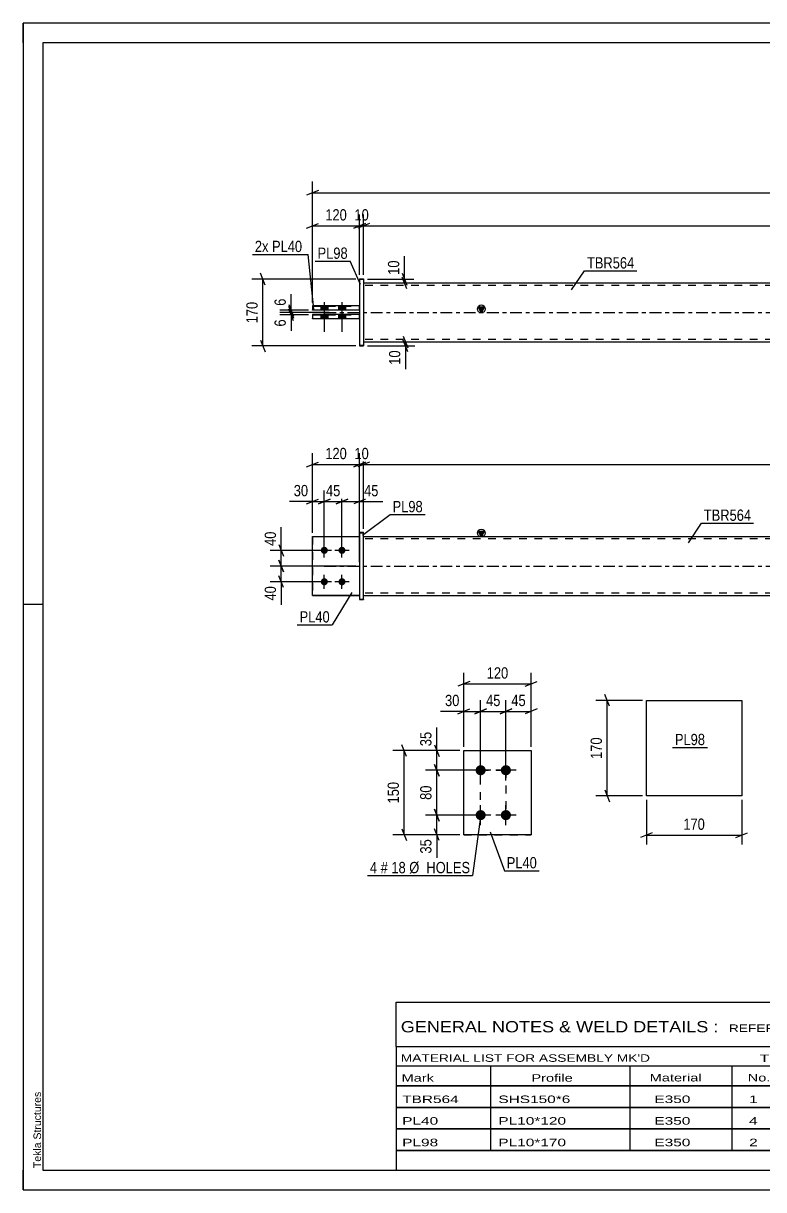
# Model space of a CAD drawing. Header units: millimetres. Extents: x 0 to 420, y 0 to 297.
# Drawn here: x 0 to 188.6, y 0 to 297 of the extents above; entities that cross this region are included whole.
import ezdxf

# ---------------------------------------------------------------- set-up
doc = ezdxf.new("R2010")
doc.units = ezdxf.units.MM
doc.linetypes.add('DXK_LINE_DOT2', pattern=[3.9198, 1.9599, -1.9599])
doc.linetypes.add('DXK_LINE_DOT3', pattern=[5.9187, 2.979, -0.9799, 0.9799, -0.9799])
doc.styles.add('Arial', font='ARIAL.TTF', dxfattribs={"height": 0.2})
doc.styles.add('Arial Narrow', font='ARIALN.TTF', dxfattribs={"height": 0.2})

# ---------------------------------------------------------------- blocks, each defined once
blk = doc.blocks.new('Unknown-582665243-1163')
at = {"color": 5, "linetype": 'Continuous'}
for p, q in [((420, 297), (0, 297)), ((0, 297), (0, 0)), ((0, 292), (0, 297)), ((415, 292), (5, 292)), ((5, 292), (5, 5)), ((5, 149), (0, 149)), ((0, 0), (0, 5)), ((5, 5), (415, 5)), ((0, 0), (420, 0))]:
    blk.add_line(p, q, dxfattribs=at)
at = {"color": 174, "linetype": 'Continuous', "style": 'Arial'}
blk.add_text('Tekla Structures', height=1.9102, rotation=90, dxfattribs=at).set_placement((4.5, 5.5))
blk = doc.blocks.new('Part-582665243-3166 - 3165')
at = {"color": 2, "linetype": 'Continuous'}
for p, q in [((158.71, 124.58), (182.99, 124.58)), ((158.71, 100.29), (158.71, 124.58)), ((182.99, 124.58), (182.99, 100.29)), ((182.99, 100.29), (158.71, 100.29))]:
    blk.add_line(p, q, dxfattribs=at)
blk = doc.blocks.new('Bolt-582665243-1736 - 1733')
at = {"linetype": 'Continuous'}
for points in [[(76.67, 161.9), (76.48, 161.92), (76.3, 161.98), (76.14, 162.08), (76, 162.2), (75.89, 162.35), (75.81, 162.53), (75.77, 162.71), (75.77, 162.9), (75.81, 163.08), (75.89, 163.25), (76, 163.41), (76.14, 163.53), (76.3, 163.63), (76.48, 163.68), (76.67, 163.7), (76.85, 163.68), (77.03, 163.63), (77.19, 163.53), (77.33, 163.41), (77.44, 163.25), (77.52, 163.08), (77.56, 162.9), (77.56, 162.71), (77.52, 162.53), (77.44, 162.35), (77.33, 162.2), (77.19, 162.08), (77.03, 161.98), (76.85, 161.92)], [(81.17, 161.9), (80.98, 161.92), (80.8, 161.98), (80.64, 162.08), (80.5, 162.2), (80.39, 162.35), (80.31, 162.53), (80.27, 162.71), (80.27, 162.9), (80.31, 163.08), (80.39, 163.25), (80.5, 163.41), (80.64, 163.53), (80.8, 163.63), (80.98, 163.68), (81.17, 163.7), (81.35, 163.68), (81.53, 163.63), (81.69, 163.53), (81.83, 163.41), (81.94, 163.25), (82.02, 163.08), (82.06, 162.9), (82.06, 162.71), (82.02, 162.53), (81.94, 162.35), (81.83, 162.2), (81.69, 162.08), (81.53, 161.98), (81.35, 161.92)], [(76.67, 153.9), (76.48, 153.92), (76.3, 153.98), (76.14, 154.08), (76, 154.2), (75.89, 154.35), (75.81, 154.53), (75.77, 154.71), (75.77, 154.9), (75.81, 155.08), (75.89, 155.25), (76, 155.41), (76.14, 155.53), (76.3, 155.63), (76.48, 155.68), (76.67, 155.7), (76.85, 155.68), (77.03, 155.63), (77.19, 155.53), (77.33, 155.41), (77.44, 155.25), (77.52, 155.08), (77.56, 154.9), (77.56, 154.71), (77.52, 154.53), (77.44, 154.35), (77.33, 154.2), (77.19, 154.08), (77.03, 153.98), (76.85, 153.92)], [(81.17, 153.9), (80.98, 153.92), (80.8, 153.98), (80.64, 154.08), (80.5, 154.2), (80.39, 154.35), (80.31, 154.53), (80.27, 154.71), (80.27, 154.9), (80.31, 155.08), (80.39, 155.25), (80.5, 155.41), (80.64, 155.53), (80.8, 155.63), (80.98, 155.68), (81.17, 155.7), (81.35, 155.68), (81.53, 155.63), (81.69, 155.53), (81.83, 155.41), (81.94, 155.25), (82.02, 155.08), (82.06, 154.9), (82.06, 154.71), (82.02, 154.53), (81.94, 154.35), (81.83, 154.2), (81.69, 154.08), (81.53, 153.98), (81.35, 153.92)]]:
    blk.add_hatch(color=1, dxfattribs=at).paths.add_polyline_path(points)
at = {"color": 1, "linetype": 'Continuous'}
for p, q in [((76.67, 161), (76.67, 164.6)), ((81.17, 161), (81.17, 164.6)), ((78.47, 162.8), (74.87, 162.8)), ((82.97, 162.8), (79.37, 162.8)), ((78.47, 154.8), (74.87, 154.8)), ((76.67, 153), (76.67, 156.6)), ((82.97, 154.8), (79.37, 154.8)), ((81.17, 153), (81.17, 156.6))]:
    blk.add_line(p, q, dxfattribs=at)
blk = doc.blocks.new('Part-582665243-1762 - 1733')
at = {"color": 2, "linetype": 'Continuous'}
for p, q in [((73.67, 166.3), (85.67, 166.3)), ((73.67, 151.3), (73.67, 166.3)), ((73.67, 151.3), (85.67, 151.3)), ((85.67, 151.3), (73.67, 151.3)), ((73.67, 151.3), (73.67, 151.3))]:
    blk.add_line(p, q, dxfattribs=at)
at = {"color": 7, "linetype": 'DXK_LINE_DOT2'}
for p, q in [((73.67, 166.3), (85.67, 166.3)), ((85.67, 166.3), (85.67, 166.3)), ((85.67, 166.3), (85.67, 151.3))]:
    blk.add_line(p, q, dxfattribs=at)
blk = doc.blocks.new('Part-582665243-1742 - 1733')
at = {"linetype": 'Continuous'}
blk.add_hatch(color=2, dxfattribs=at).paths.add_polyline_path([(116.67, 166.3), (115.87, 167.7), (117.47, 167.7)])
at = {"color": 2, "linetype": 'Continuous'}
for p, q in [((116.67, 166.3), (115.87, 167.7)), ((115.87, 167.7), (117.47, 167.7)), ((117.47, 167.7), (116.67, 166.3)), ((86.67, 166.3), (312.45, 166.3)), ((86.67, 151.3), (312.45, 151.3))]:
    blk.add_line(p, q, dxfattribs=at)
at = {"color": 7, "linetype": 'DXK_LINE_DOT2'}
for p, q in [((86.67, 151.3), (86.67, 166.3)), ((312.45, 165.7), (86.67, 165.7)), ((312.45, 166.3), (312.45, 151.3)), ((312.45, 151.9), (86.67, 151.9))]:
    blk.add_line(p, q, dxfattribs=at)
at = {"color": 7, "linetype": 'DXK_LINE_DOT3'}
blk.add_line((76.67, 158.8), (322.45, 158.8), dxfattribs=at)
at = {"color": 2, "linetype": 'Continuous'}
blk.add_circle((116.67, 167.2), 1, dxfattribs=at)
blk = doc.blocks.new('Part-582665243-1757 - 1733')
at = {"color": 2, "linetype": 'Continuous'}
for p, q in [((86.67, 167.34), (85.67, 167.34)), ((85.67, 167.34), (85.67, 150.25)), ((86.67, 150.25), (86.67, 167.34)), ((85.67, 150.34), (86.67, 150.34)), ((85.67, 150.25), (86.67, 150.25)), ((86.67, 150.34), (86.67, 150.25))]:
    blk.add_line(p, q, dxfattribs=at)
at = {"color": 7, "linetype": 'DXK_LINE_DOT2'}
blk.add_line((85.67, 167.25), (86.67, 167.25), dxfattribs=at)
blk = doc.blocks.new('Part-582665243-1767 - 1733')
at = {"color": 7, "linetype": 'DXK_LINE_DOT2'}
for p, q in [((73.67, 166.29), (85.67, 166.29)), ((73.67, 166.29), (85.67, 166.29)), ((73.67, 166.29), (73.67, 151.29)), ((85.67, 166.29), (85.67, 166.29)), ((85.67, 166.29), (85.67, 151.29))]:
    blk.add_line(p, q, dxfattribs=at)
at = {"color": 2, "linetype": 'Continuous'}
for p, q in [((73.67, 151.3), (73.67, 151.29)), ((73.67, 151.29), (85.67, 151.29)), ((85.67, 151.29), (73.67, 151.29)), ((73.67, 151.29), (73.67, 151.29)), ((73.67, 151.29), (73.67, 151.29))]:
    blk.add_line(p, q, dxfattribs=at)
blk = doc.blocks.new('Part-582665243-1424 - 1390')
at = {"color": 2, "linetype": 'Continuous'}
for p, q in [((85.67, 225.02), (73.67, 225.02)), ((73.67, 225.02), (73.67, 224.02)), ((73.67, 224.02), (85.67, 224.02)), ((73.67, 223.94), (73.67, 224.02)), ((73.67, 224.02), (73.67, 223.94)), ((85.67, 223.94), (73.67, 223.94))]:
    blk.add_line(p, q, dxfattribs=at)
at = {"color": 7, "linetype": 'DXK_LINE_DOT2'}
for p, q in [((73.67, 224.94), (85.67, 224.94)), ((85.67, 223.94), (85.67, 225.02))]:
    blk.add_line(p, q, dxfattribs=at)
blk = doc.blocks.new('Part-582665243-1445 - 1390')
at = {"linetype": 'Continuous'}
blk.add_hatch(color=2, dxfattribs=at).paths.add_polyline_path([(116.67, 223.38), (115.87, 224.78), (117.47, 224.78)])
at = {"color": 2, "linetype": 'Continuous'}
for p, q in [((86.67, 230.88), (312.45, 230.88)), ((116.67, 223.38), (115.87, 224.78)), ((115.87, 224.78), (117.47, 224.78)), ((117.47, 224.78), (116.67, 223.38)), ((86.67, 215.88), (312.45, 215.88))]:
    blk.add_line(p, q, dxfattribs=at)
at = {"color": 7, "linetype": 'DXK_LINE_DOT2'}
for p, q in [((86.67, 230.88), (86.67, 215.88)), ((312.45, 230.28), (86.67, 230.28)), ((312.45, 230.88), (312.45, 215.88)), ((312.45, 216.48), (86.67, 216.48))]:
    blk.add_line(p, q, dxfattribs=at)
at = {"color": 7, "linetype": 'DXK_LINE_DOT3'}
blk.add_line((76.67, 223.38), (322.45, 223.38), dxfattribs=at)
at = {"color": 2, "linetype": 'Continuous'}
blk.add_circle((116.67, 224.28), 1, dxfattribs=at)
blk = doc.blocks.new('Part-582665243-1429 - 1390')
at = {"color": 2, "linetype": 'Continuous'}
for p, q in [((85.67, 222.82), (73.67, 222.82)), ((73.67, 222.82), (73.67, 221.82)), ((73.67, 221.82), (85.67, 221.82)), ((73.67, 221.74), (73.67, 221.82)), ((73.67, 221.82), (73.67, 221.74)), ((85.67, 221.74), (73.67, 221.74))]:
    blk.add_line(p, q, dxfattribs=at)
at = {"color": 7, "linetype": 'DXK_LINE_DOT2'}
for p, q in [((85.67, 221.74), (85.67, 222.82)), ((73.67, 222.74), (85.67, 222.74))]:
    blk.add_line(p, q, dxfattribs=at)
blk = doc.blocks.new('Part-582665243-1430 - 1390')
at = {"color": 2, "linetype": 'Continuous'}
for p, q in [((85.67, 231.92), (86.67, 231.92)), ((85.67, 231.92), (85.67, 214.92)), ((86.67, 231.92), (86.67, 214.84)), ((86.67, 214.92), (85.67, 214.92)), ((85.67, 214.92), (85.67, 214.84)), ((85.67, 214.92), (85.67, 214.84)), ((85.67, 214.84), (86.67, 214.84))]:
    blk.add_line(p, q, dxfattribs=at)
at = {"color": 7, "linetype": 'DXK_LINE_DOT2'}
for p, q in [((85.67, 231.84), (86.67, 231.84)), ((86.67, 231.84), (86.67, 231.92))]:
    blk.add_line(p, q, dxfattribs=at)
blk = doc.blocks.new('Bolt-582665243-1447 - 1390')
at = {"linetype": 'Continuous'}
for points in [[(75.77, 224), (77.57, 224), (77.57, 225), (75.77, 225)], [(75.77, 223.96), (77.57, 223.96), (77.57, 224.96), (75.77, 224.96)], [(75.77, 221.8), (77.57, 221.8), (77.57, 222.8), (75.77, 222.8)], [(75.77, 221.76), (77.57, 221.76), (77.57, 222.76), (75.77, 222.76)], [(80.27, 224), (82.07, 224), (82.07, 225), (80.27, 225)], [(80.27, 223.96), (82.07, 223.96), (82.07, 224.96), (80.27, 224.96)], [(80.27, 221.8), (82.07, 221.8), (82.07, 222.8), (80.27, 222.8)], [(80.27, 221.76), (82.07, 221.76), (82.07, 222.76), (80.27, 222.76)]]:
    blk.add_hatch(color=1, dxfattribs=at).paths.add_polyline_path(points)
at = {"color": 1, "linetype": 'Continuous'}
for p, q in [((76.67, 226), (76.67, 218.5)), ((76.67, 225.96), (76.67, 218.46)), ((81.17, 226), (81.17, 218.5)), ((81.17, 225.96), (81.17, 218.46)), ((75.77, 225), (75.77, 224)), ((75.77, 224.96), (75.77, 223.96)), ((75.77, 222.8), (75.77, 221.8)), ((75.77, 222.76), (75.77, 221.76)), ((77.57, 225), (77.57, 224)), ((77.57, 224.96), (77.57, 223.96)), ((77.57, 222.8), (77.57, 221.8)), ((77.57, 222.76), (77.57, 221.76)), ((80.27, 225), (80.27, 224)), ((80.27, 224.96), (80.27, 223.96)), ((80.27, 222.8), (80.27, 221.8)), ((80.27, 222.76), (80.27, 221.76)), ((82.07, 225), (82.07, 224)), ((82.07, 224.96), (82.07, 223.96)), ((82.07, 222.8), (82.07, 221.8)), ((82.07, 222.76), (82.07, 221.76))]:
    blk.add_line(p, q, dxfattribs=at)
blk = doc.blocks.new('Bolt-582665243-2157 - 2117')
at = {"linetype": 'Continuous'}
for points in [[(116.49, 108.09), (116.76, 108.06), (117.01, 107.98), (117.24, 107.84), (117.44, 107.66), (117.6, 107.45), (117.71, 107.2), (117.77, 106.94), (117.77, 106.67), (117.71, 106.41), (117.6, 106.16), (117.44, 105.94), (117.24, 105.76), (117.01, 105.63), (116.76, 105.55), (116.49, 105.52), (116.22, 105.55), (115.97, 105.63), (115.73, 105.76), (115.53, 105.94), (115.37, 106.16), (115.27, 106.41), (115.21, 106.67), (115.21, 106.94), (115.27, 107.2), (115.37, 107.45), (115.53, 107.66), (115.73, 107.84), (115.97, 107.98), (116.22, 108.06)], [(122.92, 108.09), (123.18, 108.06), (123.44, 107.98), (123.67, 107.84), (123.87, 107.66), (124.03, 107.45), (124.14, 107.2), (124.2, 106.94), (124.2, 106.67), (124.14, 106.41), (124.03, 106.16), (123.87, 105.94), (123.67, 105.76), (123.44, 105.63), (123.18, 105.55), (122.92, 105.52), (122.65, 105.55), (122.39, 105.63), (122.16, 105.76), (121.96, 105.94), (121.8, 106.16), (121.69, 106.41), (121.64, 106.67), (121.64, 106.94), (121.69, 107.2), (121.8, 107.45), (121.96, 107.66), (122.16, 107.84), (122.39, 107.98), (122.65, 108.06)], [(116.49, 96.66), (116.76, 96.63), (117.01, 96.55), (117.24, 96.42), (117.44, 96.24), (117.6, 96.02), (117.71, 95.77), (117.77, 95.51), (117.77, 95.24), (117.71, 94.98), (117.6, 94.73), (117.44, 94.52), (117.24, 94.34), (117.01, 94.2), (116.76, 94.12), (116.49, 94.09), (116.22, 94.12), (115.97, 94.2), (115.73, 94.34), (115.53, 94.52), (115.37, 94.73), (115.27, 94.98), (115.21, 95.24), (115.21, 95.51), (115.27, 95.77), (115.37, 96.02), (115.53, 96.24), (115.73, 96.42), (115.97, 96.55), (116.22, 96.63)], [(122.92, 96.66), (123.18, 96.63), (123.44, 96.55), (123.67, 96.42), (123.87, 96.24), (124.03, 96.02), (124.14, 95.77), (124.2, 95.51), (124.2, 95.24), (124.14, 94.98), (124.03, 94.73), (123.87, 94.52), (123.67, 94.34), (123.44, 94.2), (123.18, 94.12), (122.92, 94.09), (122.65, 94.12), (122.39, 94.2), (122.16, 94.34), (121.96, 94.52), (121.8, 94.73), (121.69, 94.98), (121.64, 95.24), (121.64, 95.51), (121.69, 95.77), (121.8, 96.02), (121.96, 96.24), (122.16, 96.42), (122.39, 96.55), (122.65, 96.63)]]:
    blk.add_hatch(color=1, dxfattribs=at).paths.add_polyline_path(points)
at = {"color": 1, "linetype": 'Continuous'}
for p, q in [((116.49, 104.23), (116.49, 109.37)), ((122.92, 104.23), (122.92, 109.37)), ((119.06, 106.8), (113.92, 106.8)), ((125.49, 106.8), (120.35, 106.8)), ((119.06, 95.37), (113.92, 95.37)), ((116.49, 92.8), (116.49, 97.94)), ((125.49, 95.37), (120.35, 95.37)), ((122.92, 92.8), (122.92, 97.94))]:
    blk.add_line(p, q, dxfattribs=at)
blk = doc.blocks.new('Part-582665243-2124 - 2117')
at = {"color": 2, "linetype": 'Continuous'}
for p, q in [((112.2, 111.81), (129.35, 111.81)), ((112.2, 90.38), (112.2, 111.81)), ((112.2, 111.8), (129.35, 111.8)), ((129.35, 111.8), (129.35, 111.81)), ((129.35, 111.81), (129.35, 90.38)), ((129.35, 90.38), (112.2, 90.38))]:
    blk.add_line(p, q, dxfattribs=at)
at = {"color": 7, "linetype": 'DXK_LINE_DOT2'}
for q in [(129.35, 90.38), (112.2, 90.38)]:
    blk.add_line((112.2, 90.38), q, dxfattribs=at)
blk = doc.blocks.new('Rectangle-582665243-2267 - 2117')
at = {"color": 1, "linetype": 'DXK_LINE_DOT2'}
blk.add_lwpolyline([(116.49, 106.8), (122.92, 106.8), (122.92, 95.37), (116.49, 95.37), (116.49, 106.8)], close=True, dxfattribs=at)
blk = doc.blocks.new('StraightDimension-582665243-3188 - 3165')
at = {"color": 7, "linetype": 'Continuous'}
for p, q in [((158.71, 99.29), (158.71, 87.89)), ((182.99, 99.29), (182.99, 87.89)), ((160.21, 90.89), (157.21, 89.69)), ((158.71, 90.29), (182.99, 90.29)), ((181.49, 89.69), (184.49, 90.89))]:
    blk.add_line(p, q, dxfattribs=at)
at = {"color": 0}
blk.add_wipeout([(174.19, 91.04), (174.19, 95.24), (167.51, 95.24), (167.51, 91.04)], dxfattribs=at)
at = {"color": 3, "style": 'Arial Narrow'}
blk.add_text('170', height=2.863, dxfattribs=at).set_placement((168.11, 91.64))
blk = doc.blocks.new('StraightDimension-582665243-3192 - 3165')
at = {"color": 7, "linetype": 'Continuous'}
for p, q in [((149.31, 123.08), (148.11, 126.08)), ((157.71, 124.58), (145.86, 124.58)), ((148.71, 100.29), (148.71, 124.58)), ((148.11, 101.79), (149.31, 98.79)), ((157.71, 100.29), (145.86, 100.29))]:
    blk.add_line(p, q, dxfattribs=at)
at = {"color": 0}
blk.add_wipeout([(147.96, 115.78), (143.76, 115.78), (143.76, 109.09), (147.96, 109.09)], dxfattribs=at)
at = {"color": 3, "style": 'Arial Narrow'}
blk.add_text('170', height=2.863, rotation=90.0002, dxfattribs=at).set_placement((147.36, 109.69))
blk = doc.blocks.new('StraightDimension-582665243-1833 - 1733')
at = {"color": 7, "linetype": 'Continuous'}
for p, q in [((84.67, 158.8), (62.85, 158.8)), ((65.1, 160.3), (66.3, 157.3)), ((65.7, 154.8), (65.7, 158.8)), ((75.67, 154.8), (62.85, 154.8)), ((66.3, 153.3), (65.1, 156.3))]:
    blk.add_line(p, q, dxfattribs=at)
at = {"color": 0}
blk.add_wipeout([(64.95, 154.27), (60.75, 154.27), (60.75, 149.42), (64.95, 149.42)], dxfattribs=at)
at = {"color": 7, "linetype": 'Continuous'}
blk.add_line((65.7, 154.8), (65.7, 148.89), dxfattribs=at)
blk.add_line((65.7, 154.8), (65.7, 148.89), dxfattribs=at)
at = {"color": 3, "style": 'Arial Narrow'}
blk.add_text('40', height=2.863, rotation=90.0002, dxfattribs=at).set_placement((64.35, 150.02))
blk = doc.blocks.new('StraightDimension-582665243-1824 - 1733')
at = {"color": 7, "linetype": 'Continuous'}
for p, q in [((65.1, 164.3), (66.3, 161.3)), ((75.67, 162.8), (62.85, 162.8)), ((65.7, 158.8), (65.7, 162.8)), ((84.67, 158.8), (62.85, 158.8)), ((66.3, 157.3), (65.1, 160.3))]:
    blk.add_line(p, q, dxfattribs=at)
at = {"color": 0}
blk.add_wipeout([(64.95, 168.18), (60.75, 168.18), (60.75, 163.32), (64.95, 163.32)], dxfattribs=at)
at = {"color": 7, "linetype": 'Continuous'}
blk.add_line((65.7, 162.8), (65.7, 168.7), dxfattribs=at)
blk.add_line((65.7, 162.8), (65.7, 168.7), dxfattribs=at)
at = {"color": 3, "style": 'Arial Narrow'}
blk.add_text('40', height=2.863, rotation=90.0002, dxfattribs=at).set_placement((64.35, 163.92))
blk = doc.blocks.new('StraightDimension-582665243-1843 - 1733')
at = {"color": 7, "linetype": 'Continuous'}
for p, q in [((79.67, 174.63), (82.67, 175.83)), ((81.17, 163.8), (81.17, 178.08)), ((87.17, 175.83), (84.17, 174.63)), ((85.67, 167.3), (85.67, 178.08)), ((81.17, 175.23), (85.67, 175.23))]:
    blk.add_line(p, q, dxfattribs=at)
at = {"color": 0}
blk.add_wipeout([(91.05, 175.98), (91.05, 180.18), (86.19, 180.18), (86.19, 175.98)], dxfattribs=at)
at = {"color": 7, "linetype": 'Continuous'}
blk.add_line((85.67, 175.23), (91.57, 175.23), dxfattribs=at)
blk.add_line((85.67, 175.23), (91.57, 175.23), dxfattribs=at)
at = {"color": 3, "style": 'Arial Narrow'}
blk.add_text('45', height=2.863, dxfattribs=at).set_placement((86.79, 176.58))
blk = doc.blocks.new('StraightDimension-582665243-1859 - 1733')
at = {"color": 7, "linetype": 'Continuous'}
for p, q in [((75.17, 174.63), (78.17, 175.83)), ((76.67, 163.8), (76.67, 178.08)), ((82.67, 175.83), (79.67, 174.63)), ((81.17, 163.8), (81.17, 178.08)), ((76.67, 175.23), (81.17, 175.23))]:
    blk.add_line(p, q, dxfattribs=at)
at = {"color": 0}
blk.add_wipeout([(81.34, 175.98), (81.34, 180.18), (76.49, 180.18), (76.49, 175.98)], dxfattribs=at)
at = {"color": 3, "style": 'Arial Narrow'}
blk.add_text('45', height=2.863, dxfattribs=at).set_placement((77.09, 176.58))
blk = doc.blocks.new('StraightDimension-582665243-1872 - 1733')
at = {"color": 7, "linetype": 'Continuous'}
for p, q in [((72.17, 174.63), (75.17, 175.83)), ((73.67, 167.3), (73.67, 178.08)), ((78.17, 175.83), (75.17, 174.63)), ((76.67, 163.8), (76.67, 178.08)), ((73.67, 175.23), (76.67, 175.23))]:
    blk.add_line(p, q, dxfattribs=at)
at = {"color": 0}
blk.add_wipeout([(73.14, 175.98), (73.14, 180.18), (68.28, 180.18), (68.28, 175.98)], dxfattribs=at)
at = {"color": 7, "linetype": 'Continuous'}
blk.add_line((73.67, 175.23), (67.76, 175.23), dxfattribs=at)
blk.add_line((73.67, 175.23), (67.76, 175.23), dxfattribs=at)
at = {"color": 3, "style": 'Arial Narrow'}
blk.add_text('30', height=2.863, dxfattribs=at).set_placement((68.88, 176.58))
blk = doc.blocks.new('StraightDimension-582665243-3327 - 1733')
at = {"color": 7, "linetype": 'Continuous'}
for p, q in [((86.67, 168.25), (86.67, 187.53)), ((312.45, 168.34), (312.45, 187.53)), ((88.17, 185.28), (85.17, 184.08)), ((86.67, 184.68), (312.45, 184.68)), ((310.95, 184.08), (313.95, 185.28))]:
    blk.add_line(p, q, dxfattribs=at)
at = {"color": 0}
blk.add_wipeout([(203.81, 185.43), (203.81, 189.63), (195.3, 189.63), (195.3, 185.43)], dxfattribs=at)
at = {"color": 3, "style": 'Arial Narrow'}
blk.add_text('2258', height=2.863, dxfattribs=at).set_placement((195.9, 186.03))
blk = doc.blocks.new('StraightDimension-582665243-3328 - 1733')
at = {"color": 7, "linetype": 'Continuous'}
for p, q in [((85.67, 159.8), (85.67, 187.53)), ((86.67, 168.25), (86.67, 187.53)), ((84.17, 184.08), (87.17, 185.28)), ((88.17, 185.28), (85.17, 184.08)), ((85.67, 184.68), (86.67, 184.68))]:
    blk.add_line(p, q, dxfattribs=at)
at = {"color": 0}
blk.add_wipeout([(88.59, 185.43), (88.59, 189.63), (83.74, 189.63), (83.74, 185.43)], dxfattribs=at)
at = {"color": 3, "style": 'Arial Narrow'}
blk.add_text('10', height=2.863, dxfattribs=at).set_placement((84.34, 186.03))
blk = doc.blocks.new('StraightDimension-582665243-3329 - 1733')
at = {"color": 7, "linetype": 'Continuous'}
for p, q in [((73.67, 167.3), (73.67, 187.53)), ((85.67, 159.8), (85.67, 187.53)), ((72.17, 184.08), (75.17, 185.28)), ((73.67, 184.68), (85.67, 184.68)), ((87.17, 185.28), (84.17, 184.08))]:
    blk.add_line(p, q, dxfattribs=at)
at = {"color": 0}
blk.add_wipeout([(83.01, 185.43), (83.01, 189.63), (76.32, 189.63), (76.32, 185.43)], dxfattribs=at)
at = {"color": 3, "style": 'Arial Narrow'}
blk.add_text('120', height=2.863, dxfattribs=at).set_placement((76.92, 186.03))
blk = doc.blocks.new('StraightDimension-582665243-1551 - 1390')
at = {"color": 7, "linetype": 'Continuous'}
for p, q in [((72.67, 223.94), (65.34, 223.94)), ((77.92, 223.38), (65.34, 223.38)), ((67.59, 225.44), (68.79, 222.44)), ((68.79, 221.88), (67.59, 224.88)), ((68.19, 223.38), (68.19, 223.94))]:
    blk.add_line(p, q, dxfattribs=at)
at = {"color": 0}
blk.add_wipeout([(67.44, 227.5), (63.24, 227.5), (63.24, 224.47), (67.44, 224.47)], dxfattribs=at)
at = {"color": 7, "linetype": 'Continuous'}
blk.add_line((68.19, 223.94), (68.19, 228.02), dxfattribs=at)
blk.add_line((68.19, 223.94), (68.19, 228.02), dxfattribs=at)
at = {"color": 3, "style": 'Arial Narrow'}
blk.add_text('6', height=2.86, rotation=90.0002, dxfattribs=at).set_placement((66.84, 225.07))
blk = doc.blocks.new('StraightDimension-582665243-1604 - 1390')
at = {"color": 7, "linetype": 'Continuous'}
for p, q in [((96.76, 217.38), (97.96, 214.38)), ((87.67, 215.88), (99.76, 215.88)), ((87.67, 214.84), (99.76, 214.84)), ((97.96, 213.34), (96.76, 216.34)), ((97.36, 214.84), (97.36, 215.88))]:
    blk.add_line(p, q, dxfattribs=at)
at = {"color": 0}
blk.add_wipeout([(96.61, 214.31), (92.41, 214.31), (92.41, 209.46), (96.61, 209.46)], dxfattribs=at)
at = {"color": 7, "linetype": 'Continuous'}
blk.add_line((97.36, 214.84), (97.36, 208.93), dxfattribs=at)
blk.add_line((97.36, 214.84), (97.36, 208.93), dxfattribs=at)
at = {"color": 3, "style": 'Arial Narrow'}
blk.add_text('10', height=2.863, rotation=90.0002, dxfattribs=at).set_placement((96.01, 210.06))
blk = doc.blocks.new('StraightDimension-582665243-1563 - 1390')
at = {"color": 7, "linetype": 'Continuous'}
for p, q in [((84.67, 231.84), (58.17, 231.84)), ((61.62, 230.34), (60.42, 233.34)), ((61.02, 214.84), (61.02, 231.84)), ((84.67, 214.84), (58.17, 214.84)), ((60.42, 216.34), (61.62, 213.34))]:
    blk.add_line(p, q, dxfattribs=at)
at = {"color": 0}
blk.add_wipeout([(60.27, 226.68), (56.07, 226.68), (56.07, 220), (60.27, 220)], dxfattribs=at)
at = {"color": 3, "style": 'Arial Narrow'}
blk.add_text('170', height=2.863, rotation=90.0002, dxfattribs=at).set_placement((59.67, 220.6))
blk = doc.blocks.new('StraightDimension-582665243-1634 - 1390')
at = {"color": 7, "linetype": 'Continuous'}
for p, q in [((85.67, 232.92), (85.67, 248.3)), ((86.67, 232.92), (86.67, 248.3)), ((84.17, 244.85), (87.17, 246.05)), ((88.17, 246.05), (85.17, 244.85)), ((85.67, 245.45), (86.67, 245.45))]:
    blk.add_line(p, q, dxfattribs=at)
at = {"color": 0}
blk.add_wipeout([(88.59, 246.2), (88.59, 250.4), (83.74, 250.4), (83.74, 246.2)], dxfattribs=at)
at = {"color": 3, "style": 'Arial Narrow'}
blk.add_text('10', height=2.863, dxfattribs=at).set_placement((84.34, 246.8))
blk = doc.blocks.new('StraightDimension-582665243-1644 - 1390')
at = {"color": 7, "linetype": 'Continuous'}
for p, q in [((86.67, 232.92), (86.67, 248.3)), ((312.45, 232.84), (312.45, 248.3)), ((88.17, 246.05), (85.17, 244.85)), ((86.67, 245.45), (312.45, 245.45)), ((310.95, 244.85), (313.95, 246.05))]:
    blk.add_line(p, q, dxfattribs=at)
at = {"color": 0}
blk.add_wipeout([(203.81, 246.2), (203.81, 250.4), (195.3, 250.4), (195.3, 246.2)], dxfattribs=at)
at = {"color": 3, "style": 'Arial Narrow'}
blk.add_text('2258', height=2.863, dxfattribs=at).set_placement((195.9, 246.8))
blk = doc.blocks.new('StraightDimension-582665243-1533 - 1390')
at = {"color": 7, "linetype": 'Continuous'}
for p, q in [((77.92, 223.38), (65.34, 223.38)), ((67.59, 224.88), (68.79, 221.88)), ((68.79, 221.24), (67.59, 224.24)), ((68.19, 222.74), (68.19, 223.38)), ((72.67, 222.74), (65.34, 222.74))]:
    blk.add_line(p, q, dxfattribs=at)
at = {"color": 0}
blk.add_wipeout([(67.44, 222.22), (63.24, 222.22), (63.24, 219.19), (67.44, 219.19)], dxfattribs=at)
at = {"color": 7, "linetype": 'Continuous'}
blk.add_line((68.19, 222.74), (68.19, 218.66), dxfattribs=at)
blk.add_line((68.19, 222.74), (68.19, 218.66), dxfattribs=at)
at = {"color": 3, "style": 'Arial Narrow'}
blk.add_text('6', height=2.86, rotation=90.0002, dxfattribs=at).set_placement((66.84, 219.79))
blk = doc.blocks.new('StraightDimension-582665243-1593 - 1390')
at = {"color": 7, "linetype": 'Continuous'}
for p, q in [((87.67, 231.84), (99.49, 231.84)), ((96.49, 233.34), (97.69, 230.34)), ((97.69, 229.38), (96.49, 232.38)), ((97.09, 230.88), (97.09, 231.84)), ((87.67, 230.88), (99.49, 230.88))]:
    blk.add_line(p, q, dxfattribs=at)
at = {"color": 0}
blk.add_wipeout([(96.34, 237.22), (92.14, 237.22), (92.14, 232.36), (96.34, 232.36)], dxfattribs=at)
at = {"color": 7, "linetype": 'Continuous'}
blk.add_line((97.09, 231.84), (97.09, 237.74), dxfattribs=at)
blk.add_line((97.09, 231.84), (97.09, 237.74), dxfattribs=at)
at = {"color": 3, "style": 'Arial Narrow'}
blk.add_text('10', height=2.863, rotation=90.0002, dxfattribs=at).set_placement((95.74, 232.96))
blk = doc.blocks.new('StraightDimension-582665243-1624 - 1390')
at = {"color": 7, "linetype": 'Continuous'}
for p, q in [((73.67, 225.94), (73.67, 248.3)), ((85.67, 232.92), (85.67, 248.3)), ((72.17, 244.85), (75.17, 246.05)), ((73.67, 245.45), (85.67, 245.45)), ((87.17, 246.05), (84.17, 244.85))]:
    blk.add_line(p, q, dxfattribs=at)
at = {"color": 0}
blk.add_wipeout([(83.01, 246.2), (83.01, 250.4), (76.32, 250.4), (76.32, 246.2)], dxfattribs=at)
at = {"color": 3, "style": 'Arial Narrow'}
blk.add_text('120', height=2.863, dxfattribs=at).set_placement((76.92, 246.8))
blk = doc.blocks.new('StraightDimension-582665243-1665 - 1390')
at = {"color": 7, "linetype": 'Continuous'}
for p, q in [((73.67, 225.94), (73.67, 256.71)), ((325.45, 226.02), (325.45, 256.71)), ((75.17, 254.46), (72.17, 253.26)), ((73.67, 253.86), (325.45, 253.86)), ((323.95, 253.26), (326.95, 254.46))]:
    blk.add_line(p, q, dxfattribs=at)
at = {"color": 0}
blk.add_wipeout([(203.81, 254.61), (203.81, 258.81), (195.3, 258.81), (195.3, 254.61)], dxfattribs=at)
at = {"color": 3, "style": 'Arial Narrow'}
blk.add_text('2518', height=2.863, dxfattribs=at).set_placement((195.9, 255.21))
blk = doc.blocks.new('StraightDimension-582665243-2173 - 2117')
at = {"color": 7, "linetype": 'Continuous'}
for p, q in [((104.7, 108.3), (105.9, 105.3)), ((115.49, 106.8), (102.45, 106.8)), ((105.3, 95.37), (105.3, 106.8)), ((115.49, 95.37), (102.45, 95.37)), ((105.9, 93.87), (104.7, 96.87))]:
    blk.add_line(p, q, dxfattribs=at)
at = {"color": 0}
blk.add_wipeout([(104.55, 103.51), (100.35, 103.51), (100.35, 98.66), (104.55, 98.66)], dxfattribs=at)
at = {"color": 3, "style": 'Arial Narrow'}
blk.add_text('80', height=2.863, rotation=90.0002, dxfattribs=at).set_placement((103.95, 99.26))
blk = doc.blocks.new('StraightDimension-582665243-2160 - 2117')
at = {"color": 7, "linetype": 'Continuous'}
for p, q in [((104.7, 113.3), (105.9, 110.3)), ((111.2, 111.8), (102.45, 111.8)), ((105.3, 106.8), (105.3, 111.8)), ((105.9, 105.3), (104.7, 108.3)), ((115.49, 106.8), (102.45, 106.8))]:
    blk.add_line(p, q, dxfattribs=at)
at = {"color": 0}
blk.add_wipeout([(104.55, 117.18), (100.35, 117.18), (100.35, 112.33), (104.55, 112.33)], dxfattribs=at)
at = {"color": 7, "linetype": 'Continuous'}
blk.add_line((105.3, 111.8), (105.3, 117.71), dxfattribs=at)
blk.add_line((105.3, 111.8), (105.3, 117.71), dxfattribs=at)
at = {"color": 3, "style": 'Arial Narrow'}
blk.add_text('35', height=2.863, rotation=90.0002, dxfattribs=at).set_placement((103.95, 112.93))
blk = doc.blocks.new('StraightDimension-582665243-2183 - 2117')
at = {"color": 7, "linetype": 'Continuous'}
for p, q in [((115.49, 95.37), (102.45, 95.37)), ((104.7, 96.87), (105.9, 93.87)), ((105.3, 90.38), (105.3, 95.37)), ((111.2, 90.38), (102.45, 90.38)), ((105.9, 88.88), (104.7, 91.88))]:
    blk.add_line(p, q, dxfattribs=at)
at = {"color": 0}
blk.add_wipeout([(104.55, 89.85), (100.35, 89.85), (100.35, 84.99), (104.55, 84.99)], dxfattribs=at)
at = {"color": 7, "linetype": 'Continuous'}
blk.add_line((105.3, 90.38), (105.3, 84.47), dxfattribs=at)
blk.add_line((105.3, 90.38), (105.3, 84.47), dxfattribs=at)
at = {"color": 3, "style": 'Arial Narrow'}
blk.add_text('35', height=2.863, rotation=90.0002, dxfattribs=at).set_placement((103.95, 85.59))
blk = doc.blocks.new('StraightDimension-582665243-2197 - 2117')
at = {"color": 7, "linetype": 'Continuous'}
for p, q in [((97.61, 110.3), (96.41, 113.3)), ((111.2, 111.8), (94.16, 111.8)), ((97.01, 90.38), (97.01, 111.8)), ((111.2, 90.38), (94.16, 90.38)), ((96.41, 91.88), (97.61, 88.88))]:
    blk.add_line(p, q, dxfattribs=at)
at = {"color": 0}
blk.add_wipeout([(96.26, 104.43), (92.06, 104.43), (92.06, 97.75), (96.26, 97.75)], dxfattribs=at)
at = {"color": 3, "style": 'Arial Narrow'}
blk.add_text('150', height=2.863, rotation=90.0002, dxfattribs=at).set_placement((95.66, 98.35))
blk = doc.blocks.new('StraightDimension-582665243-2214 - 2117')
at = {"color": 7, "linetype": 'Continuous'}
for p, q in [((121.42, 121.2), (124.42, 122.4)), ((122.92, 107.8), (122.92, 124.65)), ((122.92, 121.8), (129.35, 121.8)), ((130.85, 122.4), (127.85, 121.2)), ((129.35, 112.8), (129.35, 124.65))]:
    blk.add_line(p, q, dxfattribs=at)
at = {"color": 0}
blk.add_wipeout([(128.56, 122.55), (128.56, 126.75), (123.7, 126.75), (123.7, 122.55)], dxfattribs=at)
at = {"color": 3, "style": 'Arial Narrow'}
blk.add_text('45', height=2.863, dxfattribs=at).set_placement((124.3, 123.15))
blk = doc.blocks.new('StraightDimension-582665243-2227 - 2117')
at = {"color": 7, "linetype": 'Continuous'}
for p, q in [((110.7, 121.2), (113.7, 122.4)), ((112.2, 112.8), (112.2, 124.65)), ((112.2, 121.8), (116.49, 121.8)), ((117.99, 122.4), (114.99, 121.2)), ((116.49, 107.8), (116.49, 124.65))]:
    blk.add_line(p, q, dxfattribs=at)
at = {"color": 0}
blk.add_wipeout([(111.68, 122.55), (111.68, 126.75), (106.82, 126.75), (106.82, 122.55)], dxfattribs=at)
at = {"color": 7, "linetype": 'Continuous'}
blk.add_line((112.2, 121.8), (106.3, 121.8), dxfattribs=at)
blk.add_line((112.2, 121.8), (106.3, 121.8), dxfattribs=at)
at = {"color": 3, "style": 'Arial Narrow'}
blk.add_text('30', height=2.863, dxfattribs=at).set_placement((107.42, 123.15))
blk = doc.blocks.new('StraightDimension-582665243-2240 - 2117')
at = {"color": 7, "linetype": 'Continuous'}
for p, q in [((114.99, 121.2), (117.99, 122.4)), ((116.49, 107.8), (116.49, 124.65)), ((116.49, 121.8), (122.92, 121.8)), ((124.42, 122.4), (121.42, 121.2)), ((122.92, 107.8), (122.92, 124.65))]:
    blk.add_line(p, q, dxfattribs=at)
at = {"color": 0}
blk.add_wipeout([(122.13, 122.55), (122.13, 126.75), (117.27, 126.75), (117.27, 122.55)], dxfattribs=at)
at = {"color": 3, "style": 'Arial Narrow'}
blk.add_text('45', height=2.863, dxfattribs=at).set_placement((117.87, 123.15))
blk = doc.blocks.new('StraightDimension-582665243-2251 - 2117')
at = {"color": 7, "linetype": 'Continuous'}
for p, q in [((112.2, 112.8), (112.2, 131.65)), ((129.35, 112.8), (129.35, 131.65)), ((113.7, 129.4), (110.7, 128.2)), ((112.2, 128.8), (129.35, 128.8)), ((127.85, 128.2), (130.85, 129.4))]:
    blk.add_line(p, q, dxfattribs=at)
at = {"color": 0}
blk.add_wipeout([(124.12, 129.55), (124.12, 133.75), (117.43, 133.75), (117.43, 129.55)], dxfattribs=at)
at = {"color": 3, "style": 'Arial Narrow'}
blk.add_text('120', height=2.863, dxfattribs=at).set_placement((118.03, 130.15))
blk = doc.blocks.new('Unknown-582665243-3481')
at = {"color": 7, "linetype": 'Continuous'}
for p, q in [((95, 47.75), (255, 47.75)), ((95, 36.5), (95, 47.75)), ((255, 47.75), (255, 36.5)), ((95, 36.5), (255, 36.5)), ((95, 36.5), (95, 31.5)), ((255, 36.5), (255, 31.5)), ((95, 31.5), (255, 31.5)), ((95, 31.5), (95, 26.5)), ((119, 31.5), (119, 26.5)), ((154.5, 31.5), (154.5, 26.5)), ((180.5, 31.5), (180.5, 26.5)), ((193.5, 31.5), (193.5, 26.5)), ((211, 31.5), (211, 26.5)), ((233, 31.5), (233, 26.5)), ((255, 31.5), (255, 26.5)), ((95, 26.5), (255, 26.5)), ((95, 26.45), (95, 21.05)), ((95, 26.45), (255, 26.45)), ((119, 26.5), (119, 21)), ((154.5, 26.5), (154.5, 21)), ((180.5, 26.5), (180.5, 21)), ((193.5, 26.5), (193.5, 21)), ((211, 26.5), (211, 21)), ((233, 26.5), (233, 21)), ((255, 26.45), (255, 21.05)), ((95, 21.05), (255, 21.05)), ((95, 20.95), (95, 15.55)), ((95, 20.95), (255, 20.95)), ((119, 21), (119, 15.5)), ((154.5, 21), (154.5, 15.5)), ((180.5, 21), (180.5, 15.5)), ((193.5, 21), (193.5, 15.5)), ((211, 21), (211, 15.5)), ((233, 21), (233, 15.5)), ((255, 20.95), (255, 15.55)), ((95, 15.55), (255, 15.55)), ((95, 15.45), (95, 10.05)), ((95, 15.45), (255, 15.45)), ((119, 15.5), (119, 10)), ((154.5, 15.5), (154.5, 10)), ((180.5, 15.5), (180.5, 10)), ((193.5, 15.5), (193.5, 10)), ((211, 15.5), (211, 10)), ((233, 15.5), (233, 10)), ((255, 15.45), (255, 10.05)), ((95, 10.05), (255, 10.05)), ((95, 10), (255, 10)), ((95, 10), (95, 5)), ((211, 10), (211, 5)), ((233, 10), (233, 5)), ((255, 10), (255, 5)), ((95, 5), (255, 5))]:
    blk.add_line(p, q, dxfattribs=at)
at = {"color": 7, "style": 'Arial Narrow'}
for s, height, width, p in [('GENERAL NOTES & WELD DETAILS :', 2.8633, 1.4, (96.15, 40.06)), ('REFER TYP DRAWING TYP-01', 1.9089, 1.6, (179.7, 40.16)), ("MATERIAL LIST FOR ASSEMBLY MK'D", 1.9089, 1.6, (96.15, 32.56)), ('TBR564', 1.909, 1.794707, (187.59, 32.47)), ('1', 1.91, 1.794707, (217.08, 32.56)), ('No. Required', 1.9089, 1.6, (226.41, 32.56)), ('Mark', 1.909, 1.7, (96.34, 27.5)), ('Profile', 1.909, 1.7, (129.41, 27.5)), ('Material', 1.909, 1.7, (159.54, 27.56)), ('No.', 1.909, 1.7, (184.5, 27.56)), ('Length', 1.909, 1.7, (195, 27.56)), ('Area', 1.909, 1.7, (217.5, 27.56)), ('Weight', 1.909, 1.7, (237, 27.56))]:
    blk.add_text(s, height=height, dxfattribs=dict(at, width=width)).set_placement(p)
at = {"color": 7, "linetype": 'Continuous', "style": 'Arial Narrow'}
for s, height, width, p in [('TBR564', 1.909, 1.794707, (96.5, 22.06)), ('SHS150*6', 1.909, 1.794707, (121, 22.06)), ('E350', 1.909, 1.794707, (160.74, 22.06)), ('1', 1.91, 1.794707, (184.86, 22.06)), ('2258', 1.909, 1.794707, (197.58, 22.06)), ('1.4', 1.909, 1.794707, (221.32, 22.06)), ('61.3', 1.909, 1.794707, (240.14, 22.06)), ('PL40', 1.909, 1.794707, (96.5, 16.56)), ('PL10*120', 1.909, 1.794707, (121, 16.56)), ('E350', 1.909, 1.794707, (160.74, 16.56)), ('4', 1.91, 1.794707, (184.86, 16.56)), ('150', 1.909, 1.794707, (199.77, 16.56)), ('0.0', 1.909, 1.794707, (221.32, 16.56)), ('5.7', 1.909, 1.794707, (242.33, 16.56)), ('PL98', 1.909, 1.794707, (96.5, 11.06)), ('PL10*170', 1.909, 1.794707, (121, 11.06)), ('E350', 1.909, 1.794707, (160.74, 11.06)), ('2', 1.91, 1.794707, (184.86, 11.06)), ('170', 1.909, 1.794707, (199.77, 11.06)), ('0.1', 1.909, 1.794707, (221.32, 11.06)), ('4.5', 1.909, 1.794707, (242.33, 11.06)), ('Total', 1.909, 1.7, (197.33, 6.5)), ('1.7', 1.909, 1.794707, (220.83, 6.5)), ('71.4', 1.909, 1.794707, (240.14, 6.5))]:
    blk.add_text(s, height=height, dxfattribs=dict(at, width=width)).set_placement(p)
blk = doc.blocks.new('Mark-582665243-3195 - 3165')
at = {"color": 0}
blk.add_wipeout([(173.65, 113.21), (173.65, 116.21), (165.97, 116.21), (165.97, 113.21)], dxfattribs=at)
blk.add_wipeout([(173.65, 113.21), (173.65, 116.21), (165.97, 116.21), (165.97, 113.21)], dxfattribs=at)
at = {"color": 30, "linetype": 'Continuous'}
blk.add_line((165.37, 112.61), (174.25, 112.61), dxfattribs=at)
at = {"color": 3, "style": 'Arial Narrow'}
blk.add_text('PL98', height=2.863, dxfattribs=at).set_placement((165.97, 113.21))
blk = doc.blocks.new('Mark-582665243-1753 - 1733')
at = {"color": 0}
blk.add_wipeout([(101.74, 172.51), (101.74, 175.51), (94.06, 175.51), (94.06, 172.51)], dxfattribs=at)
blk.add_wipeout([(101.74, 172.51), (101.74, 175.51), (94.06, 175.51), (94.06, 172.51)], dxfattribs=at)
at = {"color": 30, "linetype": 'Continuous'}
for p, q in [((86.36, 166.65), (93.46, 171.91)), ((93.46, 171.91), (102.34, 171.91))]:
    blk.add_line(p, q, dxfattribs=at)
at = {"color": 3, "style": 'Arial Narrow'}
blk.add_text('PL98', height=2.863, dxfattribs=at).set_placement((94.06, 172.51))
blk = doc.blocks.new('Mark-582665243-1738 - 1733')
at = {"color": 0}
blk.add_wipeout([(185.38, 170.32), (185.38, 173.32), (173.33, 173.32), (173.33, 170.32)], dxfattribs=at)
blk.add_wipeout([(185.38, 170.32), (185.38, 173.32), (173.33, 173.32), (173.33, 170.32)], dxfattribs=at)
at = {"color": 30, "linetype": 'Continuous'}
for p, q in [((169.43, 164.74), (172.73, 169.72)), ((172.73, 169.72), (185.98, 169.72))]:
    blk.add_line(p, q, dxfattribs=at)
at = {"color": 3, "style": 'Arial Narrow'}
blk.add_text('TBR564', height=2.863, dxfattribs=at).set_placement((173.33, 170.32))
blk = doc.blocks.new('MarkSet-582665243-2045 - 1733')
at = {"color": 0}
blk.add_wipeout([(78.04, 144.43), (78.04, 147.43), (70.37, 147.43), (70.37, 144.43)], dxfattribs=at)
blk.add_wipeout([(78.04, 144.43), (78.04, 147.43), (70.37, 147.43), (70.37, 144.43)], dxfattribs=at)
at = {"color": 30, "linetype": 'Continuous'}
for p in [(83.71, 152.06), (69.77, 143.83)]:
    blk.add_line(p, (78.64, 143.83), dxfattribs=at)
at = {"color": 3, "style": 'Arial Narrow'}
blk.add_text('PL40', height=2.863, dxfattribs=at).set_placement((70.37, 144.43))
blk = doc.blocks.new('Mark-582665243-1441 - 1390')
at = {"color": 0}
blk.add_wipeout([(155.63, 234.57), (155.63, 237.57), (143.57, 237.57), (143.57, 234.57)], dxfattribs=at)
blk.add_wipeout([(155.63, 234.57), (155.63, 237.57), (143.57, 237.57), (143.57, 234.57)], dxfattribs=at)
at = {"color": 30, "linetype": 'Continuous'}
for p, q in [((139.6, 229.12), (142.97, 233.97)), ((142.97, 233.97), (156.23, 233.97))]:
    blk.add_line(p, q, dxfattribs=at)
at = {"color": 3, "style": 'Arial Narrow'}
blk.add_text('TBR564', height=2.863, dxfattribs=at).set_placement((143.57, 234.57))
blk = doc.blocks.new('MarkSet-582665243-1718 - 1390')
at = {"color": 30, "linetype": 'Continuous'}
blk.add_line((74.02, 224.25), (72.52, 238.16), dxfattribs=at)
at = {"color": 0}
blk.add_wipeout([(62.44, 238.76), (62.44, 241.76), (58.97, 241.76), (58.97, 238.76)], dxfattribs=at)
blk.add_wipeout([(62.44, 238.76), (62.44, 241.76), (58.97, 241.76), (58.97, 238.76)], dxfattribs=at)
blk.add_wipeout([(71.02, 238.76), (71.02, 241.76), (63.34, 241.76), (63.34, 238.76)], dxfattribs=at)
blk.add_wipeout([(71.02, 238.76), (71.02, 241.76), (63.34, 241.76), (63.34, 238.76)], dxfattribs=at)
at = {"color": 30, "linetype": 'Continuous'}
blk.add_line((58.37, 238.16), (72.52, 238.16), dxfattribs=at)
at = {"color": 3, "style": 'Arial Narrow'}
for s, p in [('2x', (58.97, 238.76)), ('PL40', (63.34, 238.76))]:
    blk.add_text(s, height=2.863, dxfattribs=at).set_placement(p)
blk = doc.blocks.new('Mark-582665243-3044 - 1390')
at = {"color": 0}
blk.add_wipeout([(82.62, 237.04), (82.62, 240.04), (74.95, 240.04), (74.95, 237.04)], dxfattribs=at)
blk.add_wipeout([(82.62, 237.04), (82.62, 240.04), (74.95, 240.04), (74.95, 237.04)], dxfattribs=at)
at = {"color": 30, "linetype": 'Continuous'}
for p in [(74.35, 236.44), (85.92, 230.46)]:
    blk.add_line(p, (83.22, 236.44), dxfattribs=at)
at = {"color": 3, "style": 'Arial Narrow'}
blk.add_text('PL98', height=2.863, dxfattribs=at).set_placement((74.95, 237.04))
blk = doc.blocks.new('Mark-582665243-2120 - 2117')
at = {"color": 0}
blk.add_wipeout([(130.81, 81.82), (130.81, 84.82), (123.13, 84.82), (123.13, 81.82)], dxfattribs=at)
blk.add_wipeout([(130.81, 81.82), (130.81, 84.82), (123.13, 84.82), (123.13, 81.82)], dxfattribs=at)
at = {"color": 30, "linetype": 'Continuous'}
for p, q in [((118.94, 91.13), (122.53, 81.22)), ((122.53, 81.22), (131.41, 81.22))]:
    blk.add_line(p, q, dxfattribs=at)
at = {"color": 3, "style": 'Arial Narrow'}
blk.add_text('PL40', height=2.863, dxfattribs=at).set_placement((123.13, 81.82))
blk = doc.blocks.new('Mark-582665243-2153 - 2117')
at = {"color": 0}
blk.add_wipeout([(90.12, 80.59), (90.12, 83.59), (88.29, 83.59), (88.29, 80.59)], dxfattribs=at)
blk.add_wipeout([(90.12, 80.59), (90.12, 83.59), (88.29, 83.59), (88.29, 80.59)], dxfattribs=at)
blk.add_wipeout([(92.85, 80.59), (92.85, 83.59), (91.02, 83.59), (91.02, 80.59)], dxfattribs=at)
blk.add_wipeout([(92.85, 80.59), (92.85, 83.59), (91.02, 83.59), (91.02, 80.59)], dxfattribs=at)
at = {"color": 3, "style": 'Arial Narrow'}
blk.add_text('4', height=2.86, dxfattribs=at).set_placement((88.29, 80.59))
at = {"color": 0}
blk.add_wipeout([(97.4, 80.59), (97.4, 83.59), (93.75, 83.59), (93.75, 80.59)], dxfattribs=at)
blk.add_wipeout([(97.4, 80.59), (97.4, 83.59), (93.75, 83.59), (93.75, 80.59)], dxfattribs=at)
at = {"color": 3, "style": 'Arial Narrow'}
blk.add_text('#', height=2.86, dxfattribs=at).set_placement((91.02, 80.59))
at = {"color": 0}
blk.add_wipeout([(113.83, 80.59), (113.83, 83.59), (98.3, 83.59), (98.3, 80.59)], dxfattribs=at)
blk.add_wipeout([(113.83, 80.59), (113.83, 83.59), (98.3, 83.59), (98.3, 80.59)], dxfattribs=at)
at = {"color": 7, "linetype": 'Continuous'}
for p in [(116.55, 95.54), (87.69, 79.99)]:
    blk.add_line(p, (114.43, 79.99), dxfattribs=at)
at = {"color": 3, "style": 'Arial Narrow'}
for s, p in [('18', (93.75, 80.59)), ('Ø  HOLES', (98.3, 80.59))]:
    blk.add_text(s, height=2.863, dxfattribs=at).set_placement(p)

msp = doc.modelspace()

# ---------------------------------------------------------------- block references
for name in ['Unknown-582665243-1163', 'Part-582665243-1430 - 1390', 'Part-582665243-1445 - 1390', 'Bolt-582665243-1447 - 1390', 'Part-582665243-1424 - 1390', 'Part-582665243-1429 - 1390', 'Part-582665243-1742 - 1733', 'Part-582665243-1757 - 1733', 'Part-582665243-1762 - 1733', 'Part-582665243-1767 - 1733', 'Bolt-582665243-1736 - 1733', 'Part-582665243-3166 - 3165', 'Part-582665243-2124 - 2117', 'Bolt-582665243-2157 - 2117', 'Rectangle-582665243-2267 - 2117', 'Unknown-582665243-3481']:
    msp.add_blockref(name, (0, 0))

# ---------------------------------------------------------------- next in the draw order: block references
for name in ['StraightDimension-582665243-1551 - 1390', 'StraightDimension-582665243-1604 - 1390', 'StraightDimension-582665243-1833 - 1733', 'StraightDimension-582665243-2214 - 2117', 'Mark-582665243-3195 - 3165', 'StraightDimension-582665243-2173 - 2117', 'StraightDimension-582665243-3188 - 3165', 'Mark-582665243-2120 - 2117']:
    msp.add_blockref(name, (0, 0))

# ---------------------------------------------------------------- next in the draw order: block references
for name in ['StraightDimension-582665243-1563 - 1390', 'StraightDimension-582665243-1824 - 1733', 'MarkSet-582665243-2045 - 1733', 'StraightDimension-582665243-3192 - 3165', 'StraightDimension-582665243-2160 - 2117', 'StraightDimension-582665243-2183 - 2117']:
    msp.add_blockref(name, (0, 0))

# ---------------------------------------------------------------- next in the draw order: block references
for name in ['StraightDimension-582665243-1634 - 1390', 'StraightDimension-582665243-1533 - 1390', 'StraightDimension-582665243-1843 - 1733', 'StraightDimension-582665243-2197 - 2117']:
    msp.add_blockref(name, (0, 0))

# ---------------------------------------------------------------- next in the draw order: block references
for name in ['StraightDimension-582665243-1644 - 1390', 'StraightDimension-582665243-3327 - 1733', 'StraightDimension-582665243-1859 - 1733', 'StraightDimension-582665243-2227 - 2117', 'Mark-582665243-2153 - 2117']:
    msp.add_blockref(name, (0, 0))

# ---------------------------------------------------------------- next in the draw order: block references
for name in ['StraightDimension-582665243-1593 - 1390', 'StraightDimension-582665243-3328 - 1733', 'StraightDimension-582665243-1872 - 1733', 'Mark-582665243-1738 - 1733', 'StraightDimension-582665243-2240 - 2117']:
    msp.add_blockref(name, (0, 0))

# ---------------------------------------------------------------- next in the draw order: block references
for name in ['StraightDimension-582665243-1624 - 1390', 'StraightDimension-582665243-3329 - 1733', 'StraightDimension-582665243-2251 - 2117']:
    msp.add_blockref(name, (0, 0))

# ---------------------------------------------------------------- next in the draw order: block references
for name in ['StraightDimension-582665243-1665 - 1390', 'Mark-582665243-1753 - 1733']:
    msp.add_blockref(name, (0, 0))

# ---------------------------------------------------------------- next in the draw order: block references
for name in ['MarkSet-582665243-1718 - 1390', 'Mark-582665243-1441 - 1390']:
    msp.add_blockref(name, (0, 0))

# ---------------------------------------------------------------- next in the draw order: block references
msp.add_blockref('Mark-582665243-3044 - 1390', (0, 0))

doc.saveas('drawing.dxf')
